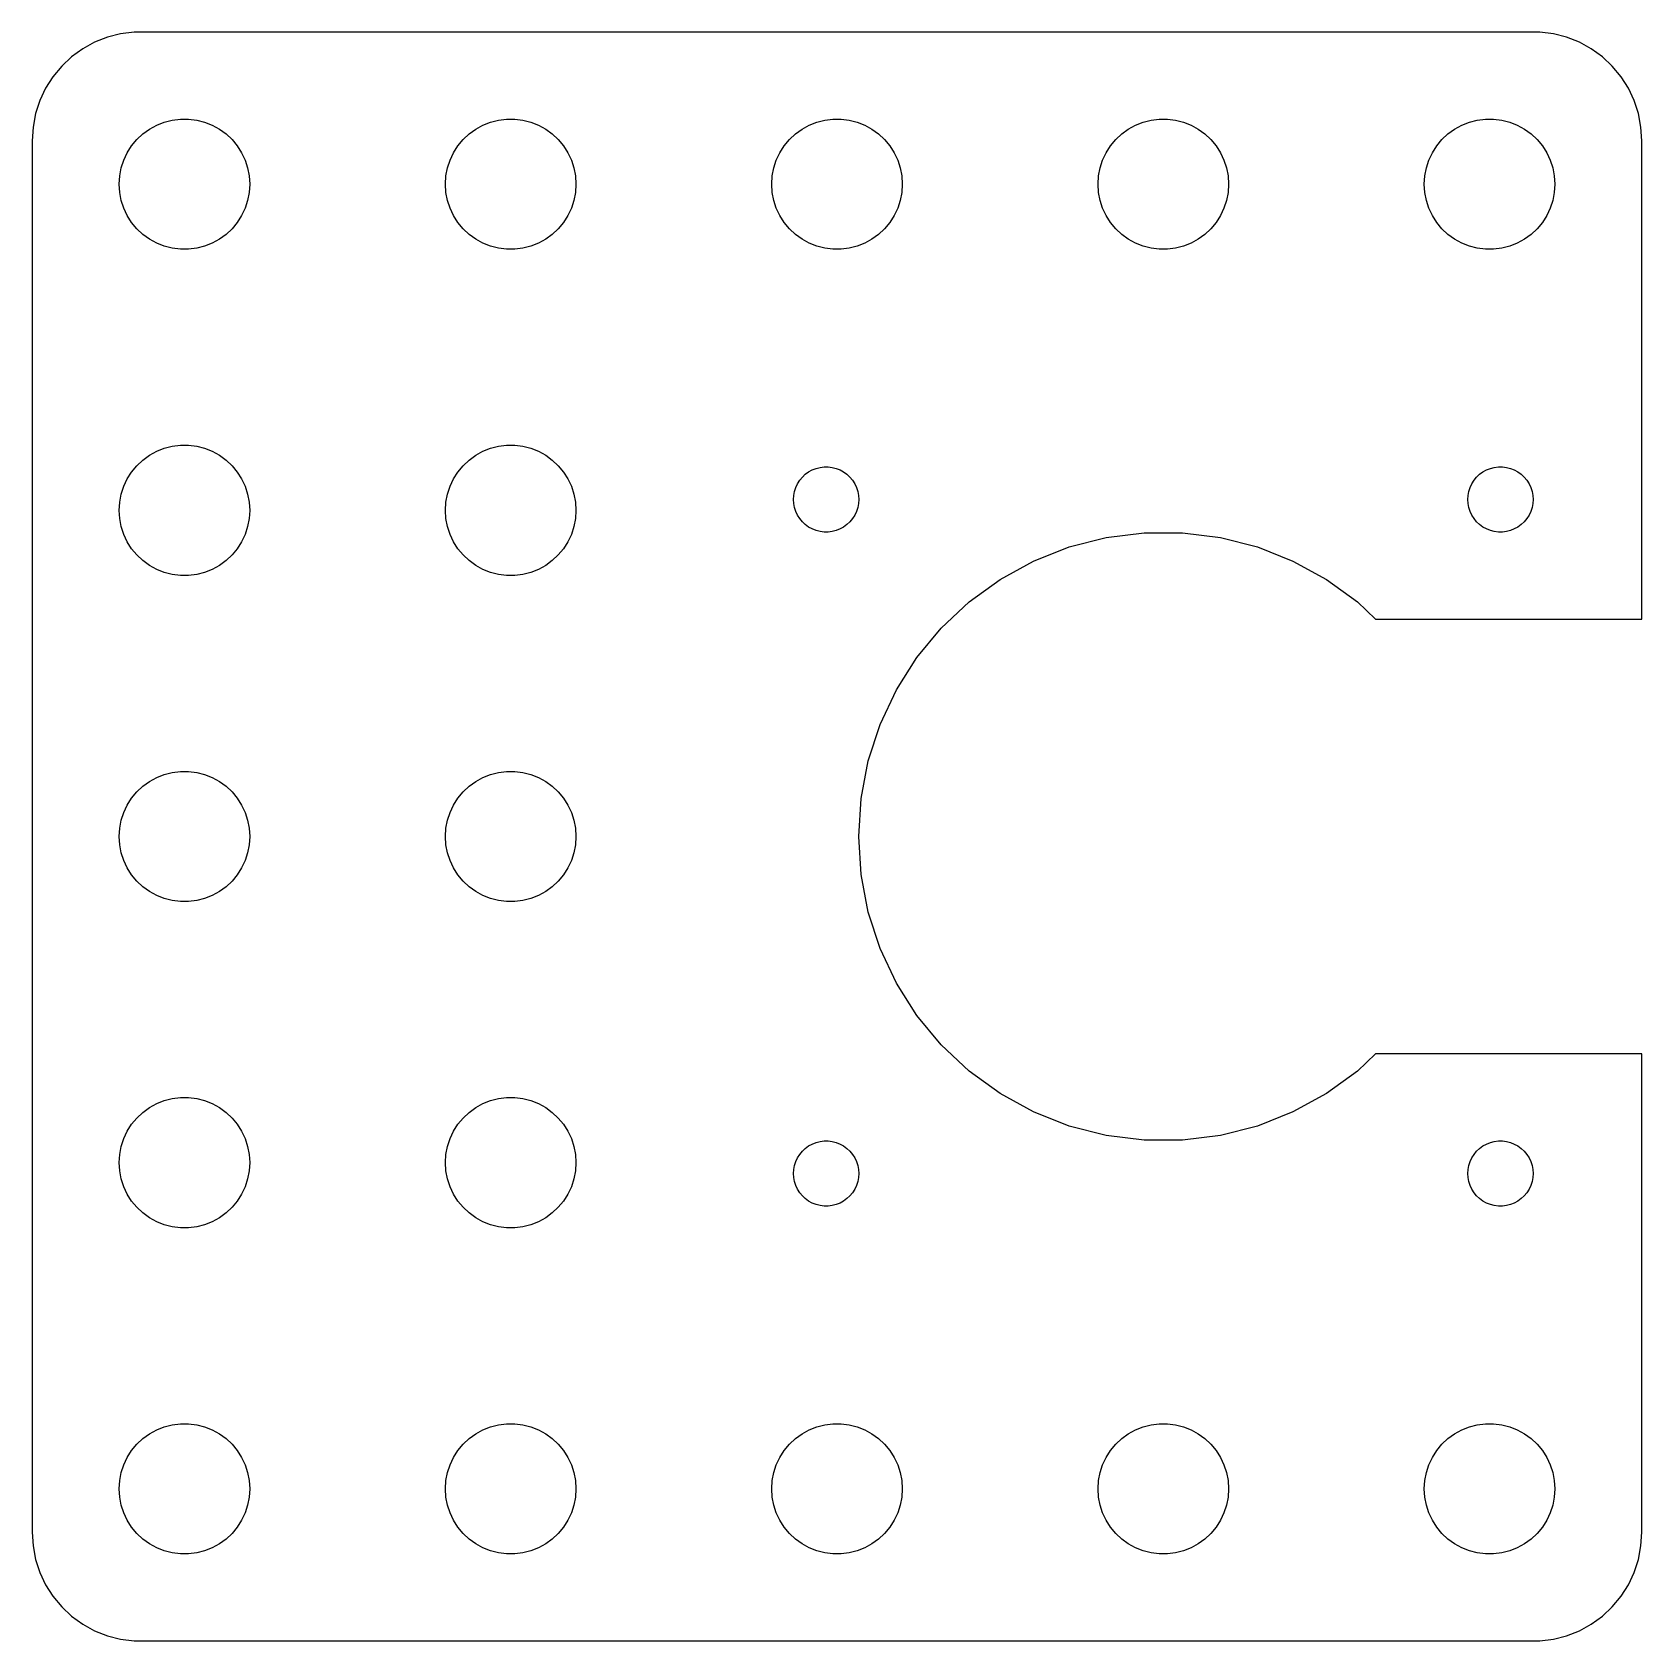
# Model space of a CAD drawing. Header units: metres. Extents: x -52 to 22, y 47 to 121.
import ezdxf

# ---------------------------------------------------------------- set-up
doc = ezdxf.new("R2010")
doc.units = ezdxf.units.M

msp = doc.modelspace()

# ---------------------------------------------------------------- linework, layer by layer
for p, q in [((-48.5451, 120.755), (-49.1289, 120.524)), ((-47.9369, 120.911), (-48.5451, 120.755)), ((-47.3139, 120.99), (-47.9369, 120.911)), ((17.3139, 120.99), (-47.3139, 120.99)), ((17.9369, 120.911), (17.3139, 120.99)), ((18.5451, 120.755), (17.9369, 120.911)), ((19.1289, 120.524), (18.5451, 120.755)), ((-49.6791, 120.222), (-50.1871, 119.853)), ((-49.1289, 120.524), (-49.6791, 120.222)), ((19.6791, 120.222), (19.1289, 120.524)), ((20.1871, 119.853), (19.6791, 120.222)), ((-50.6448, 119.423), (-51.0451, 118.939)), ((-50.1871, 119.853), (-50.6448, 119.423)), ((20.6448, 119.423), (20.1871, 119.853)), ((21.0451, 118.939), (20.6448, 119.423)), ((-51.3815, 118.409), (-51.6489, 117.841)), ((-51.0451, 118.939), (-51.3815, 118.409)), ((21.3815, 118.409), (21.0451, 118.939)), ((21.6489, 117.841), (21.3815, 118.409)), ((-51.6489, 117.841), (-51.8429, 117.243)), ((21.8429, 117.243), (21.6489, 117.841)), ((-51.8429, 117.243), (-51.9606, 116.627)), ((-45.927, 116.853), (-45.5621, 116.947)), ((-45.5621, 116.947), (-45.1884, 116.994)), ((-45.1884, 116.994), (-44.8116, 116.994)), ((-44.8116, 116.994), (-44.4379, 116.947)), ((-44.4379, 116.947), (-44.0729, 116.853)), ((-30.927, 116.853), (-30.5621, 116.947)), ((-30.5621, 116.947), (-30.1884, 116.994)), ((-30.1884, 116.994), (-29.8116, 116.994)), ((-29.8116, 116.994), (-29.4379, 116.947)), ((-29.4379, 116.947), (-29.0729, 116.853)), ((-15.927, 116.853), (-15.5621, 116.947)), ((-15.5621, 116.947), (-15.1884, 116.994)), ((-15.1884, 116.994), (-14.8116, 116.994)), ((-14.8116, 116.994), (-14.4379, 116.947)), ((-14.4379, 116.947), (-14.0729, 116.853)), ((-0.92705, 116.853), (-0.56213, 116.947)), ((-0.56213, 116.947), (-0.18837, 116.994)), ((-0.18837, 116.994), (0.18837, 116.994)), ((0.18837, 116.994), (0.56213, 116.947)), ((0.56213, 116.947), (0.92705, 116.853)), ((14.0729, 116.853), (14.4379, 116.947)), ((14.4379, 116.947), (14.8116, 116.994)), ((14.8116, 116.994), (15.1884, 116.994)), ((15.1884, 116.994), (15.5621, 116.947)), ((15.5621, 116.947), (15.927, 116.853)), ((21.9606, 116.627), (21.8429, 117.243)), ((-51.9606, 116.627), (-52, 116)), ((-47.1869, 116.054), (-46.9123, 116.312)), ((-46.9123, 116.312), (-46.6075, 116.533)), ((-46.6075, 116.533), (-46.2773, 116.714)), ((-46.2773, 116.714), (-45.927, 116.853)), ((-44.0729, 116.853), (-43.7227, 116.714)), ((-43.7227, 116.714), (-43.3925, 116.533)), ((-43.3925, 116.533), (-43.0877, 116.312)), ((-43.0877, 116.312), (-42.8131, 116.054)), ((-32.1869, 116.054), (-31.9123, 116.312)), ((-31.9123, 116.312), (-31.6075, 116.533)), ((-31.6075, 116.533), (-31.2773, 116.714)), ((-31.2773, 116.714), (-30.927, 116.853)), ((-29.0729, 116.853), (-28.7227, 116.714)), ((-28.7227, 116.714), (-28.3925, 116.533)), ((-28.3925, 116.533), (-28.0877, 116.312)), ((-28.0877, 116.312), (-27.8131, 116.054)), ((-17.1869, 116.054), (-16.9123, 116.312)), ((-16.9123, 116.312), (-16.6075, 116.533)), ((-16.6075, 116.533), (-16.2773, 116.714)), ((-16.2773, 116.714), (-15.927, 116.853)), ((-14.0729, 116.853), (-13.7227, 116.714)), ((-13.7227, 116.714), (-13.3925, 116.533)), ((-13.3925, 116.533), (-13.0877, 116.312)), ((-13.0877, 116.312), (-12.8131, 116.054)), ((-2.1869, 116.054), (-1.91226, 116.312)), ((-1.91226, 116.312), (-1.60747, 116.533)), ((-1.60747, 116.533), (-1.27733, 116.714)), ((-1.27733, 116.714), (-0.92705, 116.853)), ((0.92705, 116.853), (1.27733, 116.714)), ((1.27733, 116.714), (1.60747, 116.533)), ((1.60747, 116.533), (1.91226, 116.312)), ((1.91226, 116.312), (2.1869, 116.054)), ((12.8131, 116.054), (13.0877, 116.312)), ((13.0877, 116.312), (13.3925, 116.533)), ((13.3925, 116.533), (13.7227, 116.714)), ((13.7227, 116.714), (14.0729, 116.853)), ((15.927, 116.853), (16.2773, 116.714)), ((16.2773, 116.714), (16.6075, 116.533)), ((16.6075, 116.533), (16.9123, 116.312)), ((16.9123, 116.312), (17.1869, 116.054)), ((22, 116), (21.9606, 116.627)), ((-52, 116), (-52, 52)), ((-47.7893, 115.104), (-47.6289, 115.445)), ((-47.6289, 115.445), (-47.427, 115.763)), ((-47.427, 115.763), (-47.1869, 116.054)), ((-42.8131, 116.054), (-42.5729, 115.763)), ((-42.5729, 115.763), (-42.3711, 115.445)), ((-42.3711, 115.445), (-42.2107, 115.104)), ((-32.7893, 115.104), (-32.6289, 115.445)), ((-32.6289, 115.445), (-32.427, 115.763)), ((-32.427, 115.763), (-32.1869, 116.054)), ((-27.8131, 116.054), (-27.5729, 115.763)), ((-27.5729, 115.763), (-27.3711, 115.445)), ((-27.3711, 115.445), (-27.2107, 115.104)), ((-17.7893, 115.104), (-17.6289, 115.445)), ((-17.6289, 115.445), (-17.427, 115.763)), ((-17.427, 115.763), (-17.1869, 116.054)), ((-12.8131, 116.054), (-12.5729, 115.763)), ((-12.5729, 115.763), (-12.3711, 115.445)), ((-12.3711, 115.445), (-12.2107, 115.104)), ((-2.78932, 115.104), (-2.62891, 115.445)), ((-2.62891, 115.445), (-2.42705, 115.763)), ((-2.42705, 115.763), (-2.1869, 116.054)), ((2.1869, 116.054), (2.42705, 115.763)), ((2.42705, 115.763), (2.62891, 115.445)), ((2.62891, 115.445), (2.78932, 115.104)), ((12.2107, 115.104), (12.3711, 115.445)), ((12.3711, 115.445), (12.5729, 115.763)), ((12.5729, 115.763), (12.8131, 116.054)), ((17.1869, 116.054), (17.427, 115.763)), ((17.427, 115.763), (17.6289, 115.445)), ((17.6289, 115.445), (17.7893, 115.104)), ((22, 94), (22, 116)), ((-47.9763, 114.376), (-47.9057, 114.746)), ((-47.9057, 114.746), (-47.7893, 115.104)), ((-42.2107, 115.104), (-42.0942, 114.746)), ((-42.0942, 114.746), (-42.0237, 114.376)), ((-32.9763, 114.376), (-32.9057, 114.746)), ((-32.9057, 114.746), (-32.7893, 115.104)), ((-27.2107, 115.104), (-27.0942, 114.746)), ((-27.0942, 114.746), (-27.0237, 114.376)), ((-17.9763, 114.376), (-17.9057, 114.746)), ((-17.9057, 114.746), (-17.7893, 115.104)), ((-12.2107, 115.104), (-12.0942, 114.746)), ((-12.0942, 114.746), (-12.0237, 114.376)), ((-2.97633, 114.376), (-2.90575, 114.746)), ((-2.90575, 114.746), (-2.78932, 115.104)), ((2.78932, 115.104), (2.90575, 114.746)), ((2.90575, 114.746), (2.97633, 114.376)), ((12.0237, 114.376), (12.0942, 114.746)), ((12.0942, 114.746), (12.2107, 115.104)), ((17.7893, 115.104), (17.9057, 114.746)), ((17.9057, 114.746), (17.9763, 114.376)), ((-48, 114), (-47.9763, 114.376)), ((-47.9763, 113.624), (-48, 114)), ((-42.0237, 114.376), (-42, 114)), ((-42, 114), (-42.0237, 113.624)), ((-33, 114), (-32.9763, 114.376)), ((-32.9763, 113.624), (-33, 114)), ((-27.0237, 114.376), (-27, 114)), ((-27, 114), (-27.0237, 113.624)), ((-18, 114), (-17.9763, 114.376)), ((-17.9763, 113.624), (-18, 114)), ((-12.0237, 114.376), (-12, 114)), ((-12, 114), (-12.0237, 113.624)), ((-3, 114), (-2.97633, 114.376)), ((-2.97633, 113.624), (-3, 114)), ((2.97633, 114.376), (3, 114)), ((3, 114), (2.97633, 113.624)), ((12, 114), (12.0237, 114.376)), ((12.0237, 113.624), (12, 114)), ((17.9763, 114.376), (18, 114)), ((18, 114), (17.9763, 113.624)), ((-47.9057, 113.254), (-47.9763, 113.624)), ((-47.7893, 112.896), (-47.9057, 113.254)), ((-42.0942, 113.254), (-42.2107, 112.896)), ((-42.0237, 113.624), (-42.0942, 113.254)), ((-32.9057, 113.254), (-32.9763, 113.624)), ((-32.7893, 112.896), (-32.9057, 113.254)), ((-27.0942, 113.254), (-27.2107, 112.896)), ((-27.0237, 113.624), (-27.0942, 113.254)), ((-17.9057, 113.254), (-17.9763, 113.624)), ((-17.7893, 112.896), (-17.9057, 113.254)), ((-12.0942, 113.254), (-12.2107, 112.896)), ((-12.0237, 113.624), (-12.0942, 113.254)), ((-2.90575, 113.254), (-2.97633, 113.624)), ((-2.78932, 112.896), (-2.90575, 113.254)), ((2.90575, 113.254), (2.78932, 112.896)), ((2.97633, 113.624), (2.90575, 113.254)), ((12.0942, 113.254), (12.0237, 113.624)), ((12.2107, 112.896), (12.0942, 113.254)), ((17.9057, 113.254), (17.7893, 112.896)), ((17.9763, 113.624), (17.9057, 113.254)), ((-47.6289, 112.555), (-47.7893, 112.896)), ((-47.427, 112.237), (-47.6289, 112.555)), ((-42.3711, 112.555), (-42.5729, 112.237)), ((-42.2107, 112.896), (-42.3711, 112.555)), ((-32.6289, 112.555), (-32.7893, 112.896)), ((-32.427, 112.237), (-32.6289, 112.555)), ((-27.3711, 112.555), (-27.5729, 112.237)), ((-27.2107, 112.896), (-27.3711, 112.555)), ((-17.6289, 112.555), (-17.7893, 112.896)), ((-17.427, 112.237), (-17.6289, 112.555)), ((-12.3711, 112.555), (-12.5729, 112.237)), ((-12.2107, 112.896), (-12.3711, 112.555)), ((-2.62891, 112.555), (-2.78932, 112.896)), ((-2.42705, 112.237), (-2.62891, 112.555)), ((2.62891, 112.555), (2.42705, 112.237)), ((2.78932, 112.896), (2.62891, 112.555)), ((12.3711, 112.555), (12.2107, 112.896)), ((12.5729, 112.237), (12.3711, 112.555)), ((17.6289, 112.555), (17.427, 112.237)), ((17.7893, 112.896), (17.6289, 112.555)), ((-47.1869, 111.946), (-47.427, 112.237)), ((-46.9123, 111.688), (-47.1869, 111.946)), ((-42.8131, 111.946), (-43.0877, 111.688)), ((-42.5729, 112.237), (-42.8131, 111.946)), ((-32.1869, 111.946), (-32.427, 112.237)), ((-31.9123, 111.688), (-32.1869, 111.946)), ((-27.8131, 111.946), (-28.0877, 111.688)), ((-27.5729, 112.237), (-27.8131, 111.946)), ((-17.1869, 111.946), (-17.427, 112.237)), ((-16.9123, 111.688), (-17.1869, 111.946)), ((-12.8131, 111.946), (-13.0877, 111.688)), ((-12.5729, 112.237), (-12.8131, 111.946)), ((-2.1869, 111.946), (-2.42705, 112.237)), ((-1.91226, 111.688), (-2.1869, 111.946)), ((2.1869, 111.946), (1.91226, 111.688)), ((2.42705, 112.237), (2.1869, 111.946)), ((12.8131, 111.946), (12.5729, 112.237)), ((13.0877, 111.688), (12.8131, 111.946)), ((17.1869, 111.946), (16.9123, 111.688)), ((17.427, 112.237), (17.1869, 111.946)), ((-46.6075, 111.467), (-46.9123, 111.688)), ((-46.2773, 111.286), (-46.6075, 111.467)), ((-45.927, 111.147), (-46.2773, 111.286)), ((-45.5621, 111.053), (-45.927, 111.147)), ((-45.1884, 111.006), (-45.5621, 111.053)), ((-44.8116, 111.006), (-45.1884, 111.006)), ((-44.4379, 111.053), (-44.8116, 111.006)), ((-44.0729, 111.147), (-44.4379, 111.053)), ((-43.7227, 111.286), (-44.0729, 111.147)), ((-43.3925, 111.467), (-43.7227, 111.286)), ((-43.0877, 111.688), (-43.3925, 111.467)), ((-31.6075, 111.467), (-31.9123, 111.688)), ((-31.2773, 111.286), (-31.6075, 111.467)), ((-30.927, 111.147), (-31.2773, 111.286)), ((-30.5621, 111.053), (-30.927, 111.147)), ((-30.1884, 111.006), (-30.5621, 111.053)), ((-29.8116, 111.006), (-30.1884, 111.006)), ((-29.4379, 111.053), (-29.8116, 111.006)), ((-29.0729, 111.147), (-29.4379, 111.053)), ((-28.7227, 111.286), (-29.0729, 111.147)), ((-28.3925, 111.467), (-28.7227, 111.286)), ((-28.0877, 111.688), (-28.3925, 111.467)), ((-16.6075, 111.467), (-16.9123, 111.688)), ((-16.2773, 111.286), (-16.6075, 111.467)), ((-15.927, 111.147), (-16.2773, 111.286)), ((-15.5621, 111.053), (-15.927, 111.147)), ((-15.1884, 111.006), (-15.5621, 111.053)), ((-14.8116, 111.006), (-15.1884, 111.006)), ((-14.4379, 111.053), (-14.8116, 111.006)), ((-14.0729, 111.147), (-14.4379, 111.053)), ((-13.7227, 111.286), (-14.0729, 111.147)), ((-13.3925, 111.467), (-13.7227, 111.286)), ((-13.0877, 111.688), (-13.3925, 111.467)), ((-1.60747, 111.467), (-1.91226, 111.688)), ((-1.27733, 111.286), (-1.60747, 111.467)), ((-0.92705, 111.147), (-1.27733, 111.286)), ((-0.56213, 111.053), (-0.92705, 111.147)), ((-0.18837, 111.006), (-0.56213, 111.053)), ((0.18837, 111.006), (-0.18837, 111.006)), ((0.56213, 111.053), (0.18837, 111.006)), ((0.92705, 111.147), (0.56213, 111.053)), ((1.27733, 111.286), (0.92705, 111.147)), ((1.60747, 111.467), (1.27733, 111.286)), ((1.91226, 111.688), (1.60747, 111.467)), ((13.3925, 111.467), (13.0877, 111.688)), ((13.7227, 111.286), (13.3925, 111.467)), ((14.0729, 111.147), (13.7227, 111.286)), ((14.4379, 111.053), (14.0729, 111.147)), ((14.8116, 111.006), (14.4379, 111.053)), ((15.1884, 111.006), (14.8116, 111.006)), ((15.5621, 111.053), (15.1884, 111.006)), ((15.927, 111.147), (15.5621, 111.053)), ((16.2773, 111.286), (15.927, 111.147)), ((16.6075, 111.467), (16.2773, 111.286)), ((16.9123, 111.688), (16.6075, 111.467)), ((-46.9123, 101.312), (-46.6075, 101.533)), ((-46.6075, 101.533), (-46.2773, 101.714)), ((-46.2773, 101.714), (-45.927, 101.853)), ((-45.927, 101.853), (-45.5621, 101.947)), ((-45.5621, 101.947), (-45.1884, 101.994)), ((-45.1884, 101.994), (-44.8116, 101.994)), ((-44.8116, 101.994), (-44.4379, 101.947)), ((-44.4379, 101.947), (-44.0729, 101.853)), ((-44.0729, 101.853), (-43.7227, 101.714)), ((-43.7227, 101.714), (-43.3925, 101.533)), ((-43.3925, 101.533), (-43.0877, 101.312)), ((-31.9123, 101.312), (-31.6075, 101.533)), ((-31.6075, 101.533), (-31.2773, 101.714)), ((-31.2773, 101.714), (-30.927, 101.853)), ((-30.927, 101.853), (-30.5621, 101.947)), ((-30.5621, 101.947), (-30.1884, 101.994)), ((-30.1884, 101.994), (-29.8116, 101.994)), ((-29.8116, 101.994), (-29.4379, 101.947)), ((-29.4379, 101.947), (-29.0729, 101.853)), ((-29.0729, 101.853), (-28.7227, 101.714)), ((-28.7227, 101.714), (-28.3925, 101.533)), ((-28.3925, 101.533), (-28.0877, 101.312)), ((-47.6289, 100.445), (-47.427, 100.763)), ((-47.427, 100.763), (-47.1869, 101.054)), ((-47.1869, 101.054), (-46.9123, 101.312)), ((-43.0877, 101.312), (-42.8131, 101.054)), ((-42.8131, 101.054), (-42.5729, 100.763)), ((-42.5729, 100.763), (-42.3711, 100.445)), ((-32.6289, 100.445), (-32.427, 100.763)), ((-32.427, 100.763), (-32.1869, 101.054)), ((-32.1869, 101.054), (-31.9123, 101.312)), ((-28.0877, 101.312), (-27.8131, 101.054)), ((-27.8131, 101.054), (-27.5729, 100.763)), ((-27.5729, 100.763), (-27.3711, 100.445)), ((-16.5934, 100.527), (-16.4561, 100.656)), ((-16.4561, 100.656), (-16.3037, 100.766)), ((-16.3037, 100.766), (-16.1387, 100.857)), ((-16.1387, 100.857), (-15.9635, 100.927)), ((-15.9635, 100.927), (-15.7811, 100.973)), ((-15.7811, 100.973), (-15.5942, 100.997)), ((-15.5942, 100.997), (-15.4058, 100.997)), ((-15.4058, 100.997), (-15.2189, 100.973)), ((-15.2189, 100.973), (-15.0365, 100.927)), ((-15.0365, 100.927), (-14.8613, 100.857)), ((-14.8613, 100.857), (-14.6963, 100.766)), ((-14.6963, 100.766), (-14.5439, 100.656)), ((-14.5439, 100.656), (-14.4065, 100.527)), ((14.4065, 100.527), (14.5439, 100.656)), ((14.5439, 100.656), (14.6963, 100.766)), ((14.6963, 100.766), (14.8613, 100.857)), ((14.8613, 100.857), (15.0365, 100.927)), ((15.0365, 100.927), (15.2189, 100.973)), ((15.2189, 100.973), (15.4058, 100.997)), ((15.4058, 100.997), (15.5942, 100.997)), ((15.5942, 100.997), (15.7811, 100.973)), ((15.7811, 100.973), (15.9635, 100.927)), ((15.9635, 100.927), (16.1387, 100.857)), ((16.1387, 100.857), (16.3037, 100.766)), ((16.3037, 100.766), (16.4561, 100.656)), ((16.4561, 100.656), (16.5934, 100.527)), ((-47.9057, 99.7461), (-47.7893, 100.104)), ((-47.7893, 100.104), (-47.6289, 100.445)), ((-42.3711, 100.445), (-42.2107, 100.104)), ((-42.2107, 100.104), (-42.0942, 99.7461)), ((-32.9057, 99.7461), (-32.7893, 100.104)), ((-32.7893, 100.104), (-32.6289, 100.445)), ((-27.3711, 100.445), (-27.2107, 100.104)), ((-27.2107, 100.104), (-27.0942, 99.7461)), ((-16.9529, 99.873), (-16.8947, 100.052)), ((-16.8947, 100.052), (-16.8145, 100.223)), ((-16.8145, 100.223), (-16.7135, 100.382)), ((-16.7135, 100.382), (-16.5934, 100.527)), ((-14.4065, 100.527), (-14.2865, 100.382)), ((-14.2865, 100.382), (-14.1855, 100.223)), ((-14.1855, 100.223), (-14.1053, 100.052)), ((-14.1053, 100.052), (-14.0471, 99.873)), ((14.0471, 99.873), (14.1053, 100.052)), ((14.1053, 100.052), (14.1855, 100.223)), ((14.1855, 100.223), (14.2865, 100.382)), ((14.2865, 100.382), (14.4065, 100.527)), ((16.5934, 100.527), (16.7135, 100.382)), ((16.7135, 100.382), (16.8145, 100.223)), ((16.8145, 100.223), (16.8947, 100.052)), ((16.8947, 100.052), (16.9529, 99.873)), ((-48, 99), (-47.9763, 99.376)), ((-47.9763, 99.376), (-47.9057, 99.7461)), ((-42.0942, 99.7461), (-42.0237, 99.376)), ((-42.0237, 99.376), (-42, 99)), ((-33, 99), (-32.9763, 99.376)), ((-32.9763, 99.376), (-32.9057, 99.7461)), ((-27.0942, 99.7461), (-27.0237, 99.376)), ((-27.0237, 99.376), (-27, 99)), ((-17, 99.5), (-16.9882, 99.688)), ((-16.9882, 99.312), (-17, 99.5)), ((-16.9882, 99.688), (-16.9529, 99.873)), ((-16.9529, 99.127), (-16.9882, 99.312)), ((-14.0471, 99.873), (-14.0118, 99.688)), ((-14.0118, 99.312), (-14.0471, 99.127)), ((-14.0118, 99.688), (-14, 99.5)), ((-14, 99.5), (-14.0118, 99.312)), ((14, 99.5), (14.0118, 99.688)), ((14.0118, 99.312), (14, 99.5)), ((14.0118, 99.688), (14.0471, 99.873)), ((14.0471, 99.127), (14.0118, 99.312)), ((16.9529, 99.873), (16.9882, 99.688)), ((16.9882, 99.312), (16.9529, 99.127)), ((16.9882, 99.688), (17, 99.5)), ((17, 99.5), (16.9882, 99.312)), ((-47.9763, 98.624), (-48, 99)), ((-47.9057, 98.2539), (-47.9763, 98.624)), ((-42.0237, 98.624), (-42.0942, 98.2539)), ((-42, 99), (-42.0237, 98.624)), ((-32.9763, 98.624), (-33, 99)), ((-32.9057, 98.2539), (-32.9763, 98.624)), ((-27.0237, 98.624), (-27.0942, 98.2539)), ((-27, 99), (-27.0237, 98.624)), ((-16.8947, 98.9478), (-16.9529, 99.127)), ((-16.8145, 98.7774), (-16.8947, 98.9478)), ((-16.7135, 98.6183), (-16.8145, 98.7774)), ((-16.5934, 98.4732), (-16.7135, 98.6183)), ((-16.4561, 98.3442), (-16.5934, 98.4732)), ((-14.4065, 98.4732), (-14.5439, 98.3442)), ((-14.2865, 98.6183), (-14.4065, 98.4732)), ((-14.1855, 98.7774), (-14.2865, 98.6183)), ((-14.1053, 98.9478), (-14.1855, 98.7774)), ((-14.0471, 99.127), (-14.1053, 98.9478)), ((14.1053, 98.9478), (14.0471, 99.127)), ((14.1855, 98.7774), (14.1053, 98.9478)), ((14.2865, 98.6183), (14.1855, 98.7774)), ((14.4065, 98.4732), (14.2865, 98.6183)), ((14.5439, 98.3442), (14.4065, 98.4732)), ((16.5934, 98.4732), (16.4561, 98.3442)), ((16.7135, 98.6183), (16.5934, 98.4732)), ((16.8145, 98.7774), (16.7135, 98.6183)), ((16.8947, 98.9478), (16.8145, 98.7774)), ((16.9529, 99.127), (16.8947, 98.9478)), ((-47.7893, 97.8956), (-47.9057, 98.2539)), ((-47.6289, 97.5547), (-47.7893, 97.8956)), ((-42.2107, 97.8956), (-42.3711, 97.5547)), ((-42.0942, 98.2539), (-42.2107, 97.8956)), ((-32.7893, 97.8956), (-32.9057, 98.2539)), ((-32.6289, 97.5547), (-32.7893, 97.8956)), ((-27.2107, 97.8956), (-27.3711, 97.5547)), ((-27.0942, 98.2539), (-27.2107, 97.8956)), ((-16.3037, 98.2335), (-16.4561, 98.3442)), ((-16.1387, 98.1427), (-16.3037, 98.2335)), ((-15.9635, 98.0734), (-16.1387, 98.1427)), ((-15.7811, 98.0266), (-15.9635, 98.0734)), ((-15.5942, 98.0029), (-15.7811, 98.0266)), ((-15.4058, 98.0029), (-15.5942, 98.0029)), ((-15.2189, 98.0266), (-15.4058, 98.0029)), ((-15.0365, 98.0734), (-15.2189, 98.0266)), ((-14.8613, 98.1427), (-15.0365, 98.0734)), ((-14.6963, 98.2335), (-14.8613, 98.1427)), ((-14.5439, 98.3442), (-14.6963, 98.2335)), ((-4.32623, 97.3148), (-2.62334, 97.752)), ((-2.62334, 97.752), (-0.87906, 97.9724)), ((-0.87906, 97.9724), (0.87906, 97.9724)), ((0.87906, 97.9724), (2.62334, 97.752)), ((2.62334, 97.752), (4.32623, 97.3148)), ((14.6963, 98.2335), (14.5439, 98.3442)), ((14.8613, 98.1427), (14.6963, 98.2335)), ((15.0365, 98.0734), (14.8613, 98.1427)), ((15.2189, 98.0266), (15.0365, 98.0734)), ((15.4058, 98.0029), (15.2189, 98.0266)), ((15.5942, 98.0029), (15.4058, 98.0029)), ((15.7811, 98.0266), (15.5942, 98.0029)), ((15.9635, 98.0734), (15.7811, 98.0266)), ((16.1387, 98.1427), (15.9635, 98.0734)), ((16.3037, 98.2335), (16.1387, 98.1427)), ((16.4561, 98.3442), (16.3037, 98.2335)), ((-47.427, 97.2366), (-47.6289, 97.5547)), ((-47.1869, 96.9464), (-47.427, 97.2366)), ((-46.9123, 96.6884), (-47.1869, 96.9464)), ((-42.8131, 96.9464), (-43.0877, 96.6884)), ((-42.5729, 97.2366), (-42.8131, 96.9464)), ((-42.3711, 97.5547), (-42.5729, 97.2366)), ((-32.427, 97.2366), (-32.6289, 97.5547)), ((-32.1869, 96.9464), (-32.427, 97.2366)), ((-31.9123, 96.6884), (-32.1869, 96.9464)), ((-27.8131, 96.9464), (-28.0877, 96.6884)), ((-27.5729, 97.2366), (-27.8131, 96.9464)), ((-27.3711, 97.5547), (-27.5729, 97.2366)), ((-5.96091, 96.6676), (-4.32623, 97.3148)), ((4.32623, 97.3148), (5.96091, 96.6676)), ((-46.6075, 96.467), (-46.9123, 96.6884)), ((-46.2773, 96.2855), (-46.6075, 96.467)), ((-45.927, 96.1468), (-46.2773, 96.2855)), ((-43.7227, 96.2855), (-44.0729, 96.1468)), ((-43.3925, 96.467), (-43.7227, 96.2855)), ((-43.0877, 96.6884), (-43.3925, 96.467)), ((-31.6075, 96.467), (-31.9123, 96.6884)), ((-31.2773, 96.2855), (-31.6075, 96.467)), ((-30.927, 96.1468), (-31.2773, 96.2855)), ((-28.7227, 96.2855), (-29.0729, 96.1468)), ((-28.3925, 96.467), (-28.7227, 96.2855)), ((-28.0877, 96.6884), (-28.3925, 96.467)), ((-7.50157, 95.8206), (-5.96091, 96.6676)), ((5.96091, 96.6676), (7.50157, 95.8206)), ((-45.5621, 96.0531), (-45.927, 96.1468)), ((-45.1884, 96.0059), (-45.5621, 96.0531)), ((-44.8116, 96.0059), (-45.1884, 96.0059)), ((-44.4379, 96.0531), (-44.8116, 96.0059)), ((-44.0729, 96.1468), (-44.4379, 96.0531)), ((-30.5621, 96.0531), (-30.927, 96.1468)), ((-30.1884, 96.0059), (-30.5621, 96.0531)), ((-29.8116, 96.0059), (-30.1884, 96.0059)), ((-29.4379, 96.0531), (-29.8116, 96.0059)), ((-29.0729, 96.1468), (-29.4379, 96.0531)), ((-8.92393, 94.7872), (-7.50157, 95.8206)), ((7.50157, 95.8206), (8.92393, 94.7872)), ((-10.2056, 93.5836), (-8.92393, 94.7872)), ((8.92393, 94.7872), (9.76219, 94)), ((9.76219, 94), (22, 94)), ((-11.3262, 92.229), (-10.2056, 93.5836)), ((-12.2683, 90.7445), (-11.3262, 92.229)), ((-13.0169, 89.1537), (-12.2683, 90.7445)), ((-13.5602, 87.4816), (-13.0169, 89.1537)), ((-13.8896, 85.7547), (-13.5602, 87.4816)), ((-46.6075, 86.533), (-46.2773, 86.7145)), ((-46.2773, 86.7145), (-45.927, 86.8532)), ((-45.927, 86.8532), (-45.5621, 86.9469)), ((-45.5621, 86.9469), (-45.1884, 86.9941)), ((-45.1884, 86.9941), (-44.8116, 86.9941)), ((-44.8116, 86.9941), (-44.4379, 86.9469)), ((-44.4379, 86.9469), (-44.0729, 86.8532)), ((-44.0729, 86.8532), (-43.7227, 86.7145)), ((-43.7227, 86.7145), (-43.3925, 86.533)), ((-31.6075, 86.533), (-31.2773, 86.7145)), ((-31.2773, 86.7145), (-30.927, 86.8532)), ((-30.927, 86.8532), (-30.5621, 86.9469)), ((-30.5621, 86.9469), (-30.1884, 86.9941)), ((-30.1884, 86.9941), (-29.8116, 86.9941)), ((-29.8116, 86.9941), (-29.4379, 86.9469)), ((-29.4379, 86.9469), (-29.0729, 86.8532)), ((-29.0729, 86.8532), (-28.7227, 86.7145)), ((-28.7227, 86.7145), (-28.3925, 86.533)), ((-47.427, 85.7634), (-47.1869, 86.0536)), ((-47.1869, 86.0536), (-46.9123, 86.3115)), ((-46.9123, 86.3115), (-46.6075, 86.533)), ((-43.3925, 86.533), (-43.0877, 86.3115)), ((-43.0877, 86.3115), (-42.8131, 86.0536)), ((-42.8131, 86.0536), (-42.5729, 85.7634)), ((-32.427, 85.7634), (-32.1869, 86.0536)), ((-32.1869, 86.0536), (-31.9123, 86.3115)), ((-31.9123, 86.3115), (-31.6075, 86.533)), ((-28.3925, 86.533), (-28.0877, 86.3115)), ((-28.0877, 86.3115), (-27.8131, 86.0536)), ((-27.8131, 86.0536), (-27.5729, 85.7634)), ((-47.9057, 84.7461), (-47.7893, 85.1044)), ((-47.7893, 85.1044), (-47.6289, 85.4453)), ((-47.6289, 85.4453), (-47.427, 85.7634)), ((-42.5729, 85.7634), (-42.3711, 85.4453)), ((-42.3711, 85.4453), (-42.2107, 85.1044)), ((-42.2107, 85.1044), (-42.0942, 84.7461)), ((-32.9057, 84.7461), (-32.7893, 85.1044)), ((-32.7893, 85.1044), (-32.6289, 85.4453)), ((-32.6289, 85.4453), (-32.427, 85.7634)), ((-27.5729, 85.7634), (-27.3711, 85.4453)), ((-27.3711, 85.4453), (-27.2107, 85.1044)), ((-27.2107, 85.1044), (-27.0942, 84.7461)), ((-14, 84), (-13.8896, 85.7547)), ((-48, 84), (-47.9763, 84.376)), ((-47.9763, 84.376), (-47.9057, 84.7461)), ((-42.0942, 84.7461), (-42.0237, 84.376)), ((-42.0237, 84.376), (-42, 84)), ((-33, 84), (-32.9763, 84.376)), ((-32.9763, 84.376), (-32.9057, 84.7461)), ((-27.0942, 84.7461), (-27.0237, 84.376)), ((-27.0237, 84.376), (-27, 84)), ((-47.9763, 83.624), (-48, 84)), ((-47.9057, 83.2539), (-47.9763, 83.624)), ((-42.0237, 83.624), (-42.0942, 83.2539)), ((-42, 84), (-42.0237, 83.624)), ((-32.9763, 83.624), (-33, 84)), ((-32.9057, 83.2539), (-32.9763, 83.624)), ((-27.0237, 83.624), (-27.0942, 83.2539)), ((-27, 84), (-27.0237, 83.624)), ((-13.8896, 82.2453), (-14, 84)), ((-47.7893, 82.8956), (-47.9057, 83.2539)), ((-47.6289, 82.5547), (-47.7893, 82.8956)), ((-42.2107, 82.8956), (-42.3711, 82.5547)), ((-42.0942, 83.2539), (-42.2107, 82.8956)), ((-32.7893, 82.8956), (-32.9057, 83.2539)), ((-32.6289, 82.5547), (-32.7893, 82.8956)), ((-27.2107, 82.8956), (-27.3711, 82.5547)), ((-27.0942, 83.2539), (-27.2107, 82.8956)), ((-47.427, 82.2366), (-47.6289, 82.5547)), ((-47.1869, 81.9464), (-47.427, 82.2366)), ((-42.5729, 82.2366), (-42.8131, 81.9464)), ((-42.3711, 82.5547), (-42.5729, 82.2366)), ((-32.427, 82.2366), (-32.6289, 82.5547)), ((-32.1869, 81.9464), (-32.427, 82.2366)), ((-27.5729, 82.2366), (-27.8131, 81.9464)), ((-27.3711, 82.5547), (-27.5729, 82.2366)), ((-13.5602, 80.5184), (-13.8896, 82.2453)), ((-46.9123, 81.6885), (-47.1869, 81.9464)), ((-46.6075, 81.467), (-46.9123, 81.6885)), ((-46.2773, 81.2855), (-46.6075, 81.467)), ((-43.3925, 81.467), (-43.7227, 81.2855)), ((-43.0877, 81.6885), (-43.3925, 81.467)), ((-42.8131, 81.9464), (-43.0877, 81.6885)), ((-31.9123, 81.6885), (-32.1869, 81.9464)), ((-31.6075, 81.467), (-31.9123, 81.6885)), ((-31.2773, 81.2855), (-31.6075, 81.467)), ((-28.3925, 81.467), (-28.7227, 81.2855)), ((-28.0877, 81.6885), (-28.3925, 81.467)), ((-27.8131, 81.9464), (-28.0877, 81.6885)), ((-45.927, 81.1468), (-46.2773, 81.2855)), ((-45.5621, 81.0531), (-45.927, 81.1468)), ((-45.1884, 81.0059), (-45.5621, 81.0531)), ((-44.8116, 81.0059), (-45.1884, 81.0059)), ((-44.4379, 81.0531), (-44.8116, 81.0059)), ((-44.0729, 81.1468), (-44.4379, 81.0531)), ((-43.7227, 81.2855), (-44.0729, 81.1468)), ((-30.927, 81.1468), (-31.2773, 81.2855)), ((-30.5621, 81.0531), (-30.927, 81.1468)), ((-30.1884, 81.0059), (-30.5621, 81.0531)), ((-29.8116, 81.0059), (-30.1884, 81.0059)), ((-29.4379, 81.0531), (-29.8116, 81.0059)), ((-29.0729, 81.1468), (-29.4379, 81.0531)), ((-28.7227, 81.2855), (-29.0729, 81.1468)), ((-13.0169, 78.8463), (-13.5602, 80.5184)), ((-12.2683, 77.2555), (-13.0169, 78.8463)), ((-11.3262, 75.771), (-12.2683, 77.2555)), ((-10.2056, 74.4164), (-11.3262, 75.771)), ((-8.92393, 73.2128), (-10.2056, 74.4164)), ((9.76219, 74), (8.92393, 73.2128)), ((22, 74), (9.76219, 74)), ((22, 52), (22, 74)), ((-7.50157, 72.1794), (-8.92393, 73.2128)), ((8.92393, 73.2128), (7.50157, 72.1794)), ((-46.2773, 71.7145), (-45.927, 71.8532)), ((-45.927, 71.8532), (-45.5621, 71.9469)), ((-45.5621, 71.9469), (-45.1884, 71.9941)), ((-45.1884, 71.9941), (-44.8116, 71.9941)), ((-44.8116, 71.9941), (-44.4379, 71.9469)), ((-44.4379, 71.9469), (-44.0729, 71.8532)), ((-44.0729, 71.8532), (-43.7227, 71.7145)), ((-31.2773, 71.7145), (-30.927, 71.8532)), ((-30.927, 71.8532), (-30.5621, 71.9469)), ((-30.5621, 71.9469), (-30.1884, 71.9941)), ((-30.1884, 71.9941), (-29.8116, 71.9941)), ((-29.8116, 71.9941), (-29.4379, 71.9469)), ((-29.4379, 71.9469), (-29.0729, 71.8532)), ((-29.0729, 71.8532), (-28.7227, 71.7145)), ((-5.96091, 71.3324), (-7.50157, 72.1794)), ((7.50157, 72.1794), (5.96091, 71.3324)), ((-47.427, 70.7634), (-47.1869, 71.0536)), ((-47.1869, 71.0536), (-46.9123, 71.3116)), ((-46.9123, 71.3116), (-46.6075, 71.533)), ((-46.6075, 71.533), (-46.2773, 71.7145)), ((-43.7227, 71.7145), (-43.3925, 71.533)), ((-43.3925, 71.533), (-43.0877, 71.3116)), ((-43.0877, 71.3116), (-42.8131, 71.0536)), ((-42.8131, 71.0536), (-42.5729, 70.7634)), ((-32.427, 70.7634), (-32.1869, 71.0536)), ((-32.1869, 71.0536), (-31.9123, 71.3116)), ((-31.9123, 71.3116), (-31.6075, 71.533)), ((-31.6075, 71.533), (-31.2773, 71.7145)), ((-28.7227, 71.7145), (-28.3925, 71.533)), ((-28.3925, 71.533), (-28.0877, 71.3116)), ((-28.0877, 71.3116), (-27.8131, 71.0536)), ((-27.8131, 71.0536), (-27.5729, 70.7634)), ((-4.32623, 70.6852), (-5.96091, 71.3324)), ((5.96091, 71.3324), (4.32623, 70.6852)), ((-47.7893, 70.1044), (-47.6289, 70.4453)), ((-47.6289, 70.4453), (-47.427, 70.7634)), ((-42.5729, 70.7634), (-42.3711, 70.4453)), ((-42.3711, 70.4453), (-42.2107, 70.1044)), ((-32.7893, 70.1044), (-32.6289, 70.4453)), ((-32.6289, 70.4453), (-32.427, 70.7634)), ((-27.5729, 70.7634), (-27.3711, 70.4453)), ((-27.3711, 70.4453), (-27.2107, 70.1044)), ((-2.62334, 70.248), (-4.32623, 70.6852)), ((4.32623, 70.6852), (2.62334, 70.248)), ((-47.9763, 69.376), (-47.9057, 69.7461)), ((-47.9057, 69.7461), (-47.7893, 70.1044)), ((-42.2107, 70.1044), (-42.0942, 69.7461)), ((-42.0942, 69.7461), (-42.0237, 69.376)), ((-32.9763, 69.376), (-32.9057, 69.7461)), ((-32.9057, 69.7461), (-32.7893, 70.1044)), ((-27.2107, 70.1044), (-27.0942, 69.7461)), ((-27.0942, 69.7461), (-27.0237, 69.376)), ((-16.5934, 69.5268), (-16.4561, 69.6558)), ((-16.4561, 69.6558), (-16.3037, 69.7665)), ((-16.3037, 69.7665), (-16.1387, 69.8573)), ((-16.1387, 69.8573), (-15.9635, 69.9266)), ((-15.9635, 69.9266), (-15.7811, 69.9734)), ((-15.7811, 69.9734), (-15.5942, 69.9971)), ((-15.5942, 69.9971), (-15.4058, 69.9971)), ((-15.4058, 69.9971), (-15.2189, 69.9734)), ((-15.2189, 69.9734), (-15.0365, 69.9266)), ((-15.0365, 69.9266), (-14.8613, 69.8573)), ((-14.8613, 69.8573), (-14.6963, 69.7665)), ((-14.6963, 69.7665), (-14.5439, 69.6558)), ((-14.5439, 69.6558), (-14.4065, 69.5268)), ((-0.87906, 70.0276), (-2.62334, 70.248)), ((0.87906, 70.0276), (-0.87906, 70.0276)), ((2.62334, 70.248), (0.87906, 70.0276)), ((14.4065, 69.5268), (14.5439, 69.6558)), ((14.5439, 69.6558), (14.6963, 69.7665)), ((14.6963, 69.7665), (14.8613, 69.8573)), ((14.8613, 69.8573), (15.0365, 69.9266)), ((15.0365, 69.9266), (15.2189, 69.9734)), ((15.2189, 69.9734), (15.4058, 69.9971)), ((15.4058, 69.9971), (15.5942, 69.9971)), ((15.5942, 69.9971), (15.7811, 69.9734)), ((15.7811, 69.9734), (15.9635, 69.9266)), ((15.9635, 69.9266), (16.1387, 69.8573)), ((16.1387, 69.8573), (16.3037, 69.7665)), ((16.3037, 69.7665), (16.4561, 69.6558)), ((16.4561, 69.6558), (16.5934, 69.5268)), ((-48, 69), (-47.9763, 69.376)), ((-47.9763, 68.624), (-48, 69)), ((-42.0237, 69.376), (-42, 69)), ((-42, 69), (-42.0237, 68.624)), ((-33, 69), (-32.9763, 69.376)), ((-32.9763, 68.624), (-33, 69)), ((-27.0237, 69.376), (-27, 69)), ((-27, 69), (-27.0237, 68.624)), ((-16.9882, 68.688), (-16.9529, 68.873)), ((-16.9529, 68.873), (-16.8947, 69.0522)), ((-16.8947, 69.0522), (-16.8145, 69.2226)), ((-16.8145, 69.2226), (-16.7135, 69.3817)), ((-16.7135, 69.3817), (-16.5934, 69.5268)), ((-14.4065, 69.5268), (-14.2865, 69.3817)), ((-14.2865, 69.3817), (-14.1855, 69.2226)), ((-14.1855, 69.2226), (-14.1053, 69.0522)), ((-14.1053, 69.0522), (-14.0471, 68.873)), ((-14.0471, 68.873), (-14.0118, 68.688)), ((14.0118, 68.688), (14.0471, 68.873)), ((14.0471, 68.873), (14.1053, 69.0522)), ((14.1053, 69.0522), (14.1855, 69.2226)), ((14.1855, 69.2226), (14.2865, 69.3817)), ((14.2865, 69.3817), (14.4065, 69.5268)), ((16.5934, 69.5268), (16.7135, 69.3817)), ((16.7135, 69.3817), (16.8145, 69.2226)), ((16.8145, 69.2226), (16.8947, 69.0522)), ((16.8947, 69.0522), (16.9529, 68.873)), ((16.9529, 68.873), (16.9882, 68.688)), ((-47.9057, 68.2539), (-47.9763, 68.624)), ((-47.7893, 67.8956), (-47.9057, 68.2539)), ((-42.0942, 68.2539), (-42.2107, 67.8956)), ((-42.0237, 68.624), (-42.0942, 68.2539)), ((-32.9057, 68.2539), (-32.9763, 68.624)), ((-32.7893, 67.8956), (-32.9057, 68.2539)), ((-27.0942, 68.2539), (-27.2107, 67.8956)), ((-27.0237, 68.624), (-27.0942, 68.2539)), ((-17, 68.5), (-16.9882, 68.688)), ((-16.9882, 68.312), (-17, 68.5)), ((-16.9529, 68.127), (-16.9882, 68.312)), ((-16.8947, 67.9478), (-16.9529, 68.127)), ((-14.0471, 68.127), (-14.1053, 67.9478)), ((-14.0118, 68.312), (-14.0471, 68.127)), ((-14.0118, 68.688), (-14, 68.5)), ((-14, 68.5), (-14.0118, 68.312)), ((14, 68.5), (14.0118, 68.688)), ((14.0118, 68.312), (14, 68.5)), ((14.0471, 68.127), (14.0118, 68.312)), ((14.1053, 67.9478), (14.0471, 68.127)), ((16.9529, 68.127), (16.8947, 67.9478)), ((16.9882, 68.312), (16.9529, 68.127)), ((16.9882, 68.688), (17, 68.5)), ((17, 68.5), (16.9882, 68.312)), ((-47.6289, 67.5547), (-47.7893, 67.8956)), ((-47.427, 67.2366), (-47.6289, 67.5547)), ((-42.3711, 67.5547), (-42.5729, 67.2366)), ((-42.2107, 67.8956), (-42.3711, 67.5547)), ((-32.6289, 67.5547), (-32.7893, 67.8956)), ((-32.427, 67.2366), (-32.6289, 67.5547)), ((-27.3711, 67.5547), (-27.5729, 67.2366)), ((-27.2107, 67.8956), (-27.3711, 67.5547)), ((-16.8145, 67.7774), (-16.8947, 67.9478)), ((-16.7135, 67.6183), (-16.8145, 67.7774)), ((-16.5934, 67.4732), (-16.7135, 67.6183)), ((-16.4561, 67.3442), (-16.5934, 67.4732)), ((-16.3037, 67.2335), (-16.4561, 67.3442)), ((-14.5439, 67.3442), (-14.6963, 67.2335)), ((-14.4065, 67.4732), (-14.5439, 67.3442)), ((-14.2865, 67.6183), (-14.4065, 67.4732)), ((-14.1855, 67.7774), (-14.2865, 67.6183)), ((-14.1053, 67.9478), (-14.1855, 67.7774)), ((14.1855, 67.7774), (14.1053, 67.9478)), ((14.2865, 67.6183), (14.1855, 67.7774)), ((14.4065, 67.4732), (14.2865, 67.6183)), ((14.5439, 67.3442), (14.4065, 67.4732)), ((14.6963, 67.2335), (14.5439, 67.3442)), ((16.4561, 67.3442), (16.3037, 67.2335)), ((16.5934, 67.4732), (16.4561, 67.3442)), ((16.7135, 67.6183), (16.5934, 67.4732)), ((16.8145, 67.7774), (16.7135, 67.6183)), ((16.8947, 67.9478), (16.8145, 67.7774)), ((-47.1869, 66.9464), (-47.427, 67.2366)), ((-46.9123, 66.6885), (-47.1869, 66.9464)), ((-46.6075, 66.467), (-46.9123, 66.6885)), ((-43.0877, 66.6885), (-43.3925, 66.467)), ((-42.8131, 66.9464), (-43.0877, 66.6885)), ((-42.5729, 67.2366), (-42.8131, 66.9464)), ((-32.1869, 66.9464), (-32.427, 67.2366)), ((-31.9123, 66.6885), (-32.1869, 66.9464)), ((-31.6075, 66.467), (-31.9123, 66.6885)), ((-28.0877, 66.6885), (-28.3925, 66.467)), ((-27.8131, 66.9464), (-28.0877, 66.6885)), ((-27.5729, 67.2366), (-27.8131, 66.9464)), ((-16.1387, 67.1428), (-16.3037, 67.2335)), ((-15.9635, 67.0734), (-16.1387, 67.1428)), ((-15.7811, 67.0266), (-15.9635, 67.0734)), ((-15.5942, 67.003), (-15.7811, 67.0266)), ((-15.4058, 67.003), (-15.5942, 67.003)), ((-15.2189, 67.0266), (-15.4058, 67.003)), ((-15.0365, 67.0734), (-15.2189, 67.0266)), ((-14.8613, 67.1428), (-15.0365, 67.0734)), ((-14.6963, 67.2335), (-14.8613, 67.1428)), ((14.8613, 67.1428), (14.6963, 67.2335)), ((15.0365, 67.0734), (14.8613, 67.1428)), ((15.2189, 67.0266), (15.0365, 67.0734)), ((15.4058, 67.003), (15.2189, 67.0266)), ((15.5942, 67.003), (15.4058, 67.003)), ((15.7811, 67.0266), (15.5942, 67.003)), ((15.9635, 67.0734), (15.7811, 67.0266)), ((16.1387, 67.1428), (15.9635, 67.0734)), ((16.3037, 67.2335), (16.1387, 67.1428)), ((-46.2773, 66.2855), (-46.6075, 66.467)), ((-45.927, 66.1468), (-46.2773, 66.2855)), ((-45.5621, 66.0531), (-45.927, 66.1468)), ((-45.1884, 66.0059), (-45.5621, 66.0531)), ((-44.8116, 66.0059), (-45.1884, 66.0059)), ((-44.4379, 66.0531), (-44.8116, 66.0059)), ((-44.0729, 66.1468), (-44.4379, 66.0531)), ((-43.7227, 66.2855), (-44.0729, 66.1468)), ((-43.3925, 66.467), (-43.7227, 66.2855)), ((-31.2773, 66.2855), (-31.6075, 66.467)), ((-30.927, 66.1468), (-31.2773, 66.2855)), ((-30.5621, 66.0531), (-30.927, 66.1468)), ((-30.1884, 66.0059), (-30.5621, 66.0531)), ((-29.8116, 66.0059), (-30.1884, 66.0059)), ((-29.4379, 66.0531), (-29.8116, 66.0059)), ((-29.0729, 66.1468), (-29.4379, 66.0531)), ((-28.7227, 66.2855), (-29.0729, 66.1468)), ((-28.3925, 66.467), (-28.7227, 66.2855)), ((-45.5621, 56.9469), (-45.1884, 56.9941)), ((-45.1884, 56.9941), (-44.8116, 56.9941)), ((-44.8116, 56.9941), (-44.4379, 56.9469)), ((-30.5621, 56.9469), (-30.1884, 56.9941)), ((-30.1884, 56.9941), (-29.8116, 56.9941)), ((-29.8116, 56.9941), (-29.4379, 56.9469)), ((-15.5621, 56.9469), (-15.1884, 56.9941)), ((-15.1884, 56.9941), (-14.8116, 56.9941)), ((-14.8116, 56.9941), (-14.4379, 56.9469)), ((-0.56213, 56.9469), (-0.18837, 56.9941)), ((-0.18837, 56.9941), (0.18837, 56.9941)), ((0.18837, 56.9941), (0.56213, 56.9469)), ((14.4379, 56.9469), (14.8116, 56.9941)), ((14.8116, 56.9941), (15.1884, 56.9941)), ((15.1884, 56.9941), (15.5621, 56.9469)), ((-47.1869, 56.0536), (-46.9123, 56.3116)), ((-46.9123, 56.3116), (-46.6075, 56.533)), ((-46.6075, 56.533), (-46.2773, 56.7145)), ((-46.2773, 56.7145), (-45.927, 56.8532)), ((-45.927, 56.8532), (-45.5621, 56.9469)), ((-44.4379, 56.9469), (-44.0729, 56.8532)), ((-44.0729, 56.8532), (-43.7227, 56.7145)), ((-43.7227, 56.7145), (-43.3925, 56.533)), ((-43.3925, 56.533), (-43.0877, 56.3116)), ((-43.0877, 56.3116), (-42.8131, 56.0536)), ((-32.1869, 56.0536), (-31.9123, 56.3116)), ((-31.9123, 56.3116), (-31.6075, 56.533)), ((-31.6075, 56.533), (-31.2773, 56.7145)), ((-31.2773, 56.7145), (-30.927, 56.8532)), ((-30.927, 56.8532), (-30.5621, 56.9469)), ((-29.4379, 56.9469), (-29.0729, 56.8532)), ((-29.0729, 56.8532), (-28.7227, 56.7145)), ((-28.7227, 56.7145), (-28.3925, 56.533)), ((-28.3925, 56.533), (-28.0877, 56.3116)), ((-28.0877, 56.3116), (-27.8131, 56.0536)), ((-17.1869, 56.0536), (-16.9123, 56.3116)), ((-16.9123, 56.3116), (-16.6075, 56.533)), ((-16.6075, 56.533), (-16.2773, 56.7145)), ((-16.2773, 56.7145), (-15.927, 56.8532)), ((-15.927, 56.8532), (-15.5621, 56.9469)), ((-14.4379, 56.9469), (-14.0729, 56.8532)), ((-14.0729, 56.8532), (-13.7227, 56.7145)), ((-13.7227, 56.7145), (-13.3925, 56.533)), ((-13.3925, 56.533), (-13.0877, 56.3116)), ((-13.0877, 56.3116), (-12.8131, 56.0536)), ((-2.1869, 56.0536), (-1.91226, 56.3116)), ((-1.91226, 56.3116), (-1.60747, 56.533)), ((-1.60747, 56.533), (-1.27733, 56.7145)), ((-1.27733, 56.7145), (-0.92705, 56.8532)), ((-0.92705, 56.8532), (-0.56213, 56.9469)), ((0.56213, 56.9469), (0.92705, 56.8532)), ((0.92705, 56.8532), (1.27733, 56.7145)), ((1.27733, 56.7145), (1.60747, 56.533)), ((1.60747, 56.533), (1.91226, 56.3116)), ((1.91226, 56.3116), (2.1869, 56.0536)), ((12.8131, 56.0536), (13.0877, 56.3116)), ((13.0877, 56.3116), (13.3925, 56.533)), ((13.3925, 56.533), (13.7227, 56.7145)), ((13.7227, 56.7145), (14.0729, 56.8532)), ((14.0729, 56.8532), (14.4379, 56.9469)), ((15.5621, 56.9469), (15.927, 56.8532)), ((15.927, 56.8532), (16.2773, 56.7145)), ((16.2773, 56.7145), (16.6075, 56.533)), ((16.6075, 56.533), (16.9123, 56.3116)), ((16.9123, 56.3116), (17.1869, 56.0536)), ((-47.6289, 55.4453), (-47.427, 55.7634)), ((-47.427, 55.7634), (-47.1869, 56.0536)), ((-42.8131, 56.0536), (-42.5729, 55.7634)), ((-42.5729, 55.7634), (-42.3711, 55.4453)), ((-32.6289, 55.4453), (-32.427, 55.7634)), ((-32.427, 55.7634), (-32.1869, 56.0536)), ((-27.8131, 56.0536), (-27.5729, 55.7634)), ((-27.5729, 55.7634), (-27.3711, 55.4453)), ((-17.6289, 55.4453), (-17.427, 55.7634)), ((-17.427, 55.7634), (-17.1869, 56.0536)), ((-12.8131, 56.0536), (-12.5729, 55.7634)), ((-12.5729, 55.7634), (-12.3711, 55.4453)), ((-2.62891, 55.4453), (-2.42705, 55.7634)), ((-2.42705, 55.7634), (-2.1869, 56.0536)), ((2.1869, 56.0536), (2.42705, 55.7634)), ((2.42705, 55.7634), (2.62891, 55.4453)), ((12.3711, 55.4453), (12.5729, 55.7634)), ((12.5729, 55.7634), (12.8131, 56.0536)), ((17.1869, 56.0536), (17.427, 55.7634)), ((17.427, 55.7634), (17.6289, 55.4453)), ((-47.9057, 54.7461), (-47.7893, 55.1044)), ((-47.7893, 55.1044), (-47.6289, 55.4453)), ((-42.3711, 55.4453), (-42.2107, 55.1044)), ((-42.2107, 55.1044), (-42.0942, 54.7461)), ((-32.9057, 54.7461), (-32.7893, 55.1044)), ((-32.7893, 55.1044), (-32.6289, 55.4453)), ((-27.3711, 55.4453), (-27.2107, 55.1044)), ((-27.2107, 55.1044), (-27.0942, 54.7461)), ((-17.9057, 54.7461), (-17.7893, 55.1044)), ((-17.7893, 55.1044), (-17.6289, 55.4453)), ((-12.3711, 55.4453), (-12.2107, 55.1044)), ((-12.2107, 55.1044), (-12.0942, 54.7461)), ((-2.90575, 54.7461), (-2.78932, 55.1044)), ((-2.78932, 55.1044), (-2.62891, 55.4453)), ((2.62891, 55.4453), (2.78932, 55.1044)), ((2.78932, 55.1044), (2.90575, 54.7461)), ((12.0942, 54.7461), (12.2107, 55.1044)), ((12.2107, 55.1044), (12.3711, 55.4453)), ((17.6289, 55.4453), (17.7893, 55.1044)), ((17.7893, 55.1044), (17.9057, 54.7461)), ((-48, 54), (-47.9763, 54.376)), ((-47.9763, 54.376), (-47.9057, 54.7461)), ((-42.0942, 54.7461), (-42.0237, 54.376)), ((-42.0237, 54.376), (-42, 54)), ((-33, 54), (-32.9763, 54.376)), ((-32.9763, 54.376), (-32.9057, 54.7461)), ((-27.0942, 54.7461), (-27.0237, 54.376)), ((-27.0237, 54.376), (-27, 54)), ((-18, 54), (-17.9763, 54.376)), ((-17.9763, 54.376), (-17.9057, 54.7461)), ((-12.0942, 54.7461), (-12.0237, 54.376)), ((-12.0237, 54.376), (-12, 54)), ((-3, 54), (-2.97633, 54.376)), ((-2.97633, 54.376), (-2.90575, 54.7461)), ((2.90575, 54.7461), (2.97633, 54.376)), ((2.97633, 54.376), (3, 54)), ((12, 54), (12.0237, 54.376)), ((12.0237, 54.376), (12.0942, 54.7461)), ((17.9057, 54.7461), (17.9763, 54.376)), ((17.9763, 54.376), (18, 54)), ((-47.9763, 53.624), (-48, 54)), ((-47.9057, 53.2539), (-47.9763, 53.624)), ((-42.0237, 53.624), (-42.0942, 53.2539)), ((-42, 54), (-42.0237, 53.624)), ((-32.9763, 53.624), (-33, 54)), ((-32.9057, 53.2539), (-32.9763, 53.624)), ((-27.0237, 53.624), (-27.0942, 53.2539)), ((-27, 54), (-27.0237, 53.624)), ((-17.9763, 53.624), (-18, 54)), ((-17.9057, 53.2539), (-17.9763, 53.624)), ((-12.0237, 53.624), (-12.0942, 53.2539)), ((-12, 54), (-12.0237, 53.624)), ((-2.97633, 53.624), (-3, 54)), ((-2.90575, 53.2539), (-2.97633, 53.624)), ((2.97633, 53.624), (2.90575, 53.2539)), ((3, 54), (2.97633, 53.624)), ((12.0237, 53.624), (12, 54)), ((12.0942, 53.2539), (12.0237, 53.624)), ((17.9763, 53.624), (17.9057, 53.2539)), ((18, 54), (17.9763, 53.624)), ((-47.7893, 52.8956), (-47.9057, 53.2539)), ((-47.6289, 52.5547), (-47.7893, 52.8956)), ((-47.427, 52.2366), (-47.6289, 52.5547)), ((-42.3711, 52.5547), (-42.5729, 52.2366)), ((-42.2107, 52.8956), (-42.3711, 52.5547)), ((-42.0942, 53.2539), (-42.2107, 52.8956)), ((-32.7893, 52.8956), (-32.9057, 53.2539)), ((-32.6289, 52.5547), (-32.7893, 52.8956)), ((-32.427, 52.2366), (-32.6289, 52.5547)), ((-27.3711, 52.5547), (-27.5729, 52.2366)), ((-27.2107, 52.8956), (-27.3711, 52.5547)), ((-27.0942, 53.2539), (-27.2107, 52.8956)), ((-17.7893, 52.8956), (-17.9057, 53.2539)), ((-17.6289, 52.5547), (-17.7893, 52.8956)), ((-17.427, 52.2366), (-17.6289, 52.5547)), ((-12.3711, 52.5547), (-12.5729, 52.2366)), ((-12.2107, 52.8956), (-12.3711, 52.5547)), ((-12.0942, 53.2539), (-12.2107, 52.8956)), ((-2.78932, 52.8956), (-2.90575, 53.2539)), ((-2.62891, 52.5547), (-2.78932, 52.8956)), ((-2.42705, 52.2366), (-2.62891, 52.5547)), ((2.62891, 52.5547), (2.42705, 52.2366)), ((2.78932, 52.8956), (2.62891, 52.5547)), ((2.90575, 53.2539), (2.78932, 52.8956)), ((12.2107, 52.8956), (12.0942, 53.2539)), ((12.3711, 52.5547), (12.2107, 52.8956)), ((12.5729, 52.2366), (12.3711, 52.5547)), ((17.6289, 52.5547), (17.427, 52.2366)), ((17.7893, 52.8956), (17.6289, 52.5547)), ((17.9057, 53.2539), (17.7893, 52.8956)), ((-52, 52), (-51.9606, 51.3733)), ((-47.1869, 51.9464), (-47.427, 52.2366)), ((-46.9123, 51.6885), (-47.1869, 51.9464)), ((-42.8131, 51.9464), (-43.0877, 51.6885)), ((-42.5729, 52.2366), (-42.8131, 51.9464)), ((-32.1869, 51.9464), (-32.427, 52.2366)), ((-31.9123, 51.6885), (-32.1869, 51.9464)), ((-27.8131, 51.9464), (-28.0877, 51.6885)), ((-27.5729, 52.2366), (-27.8131, 51.9464)), ((-17.1869, 51.9464), (-17.427, 52.2366)), ((-16.9123, 51.6885), (-17.1869, 51.9464)), ((-12.8131, 51.9464), (-13.0877, 51.6885)), ((-12.5729, 52.2366), (-12.8131, 51.9464)), ((-2.1869, 51.9464), (-2.42705, 52.2366)), ((-1.91226, 51.6885), (-2.1869, 51.9464)), ((2.1869, 51.9464), (1.91226, 51.6885)), ((2.42705, 52.2366), (2.1869, 51.9464)), ((12.8131, 51.9464), (12.5729, 52.2366)), ((13.0877, 51.6885), (12.8131, 51.9464)), ((17.1869, 51.9464), (16.9123, 51.6885)), ((17.427, 52.2366), (17.1869, 51.9464)), ((21.9606, 51.3733), (22, 52)), ((-51.9606, 51.3733), (-51.8429, 50.7566)), ((-46.6075, 51.467), (-46.9123, 51.6885)), ((-46.2773, 51.2855), (-46.6075, 51.467)), ((-45.927, 51.1468), (-46.2773, 51.2855)), ((-45.5621, 51.0531), (-45.927, 51.1468)), ((-44.0729, 51.1468), (-44.4379, 51.0531)), ((-43.7227, 51.2855), (-44.0729, 51.1468)), ((-43.3925, 51.467), (-43.7227, 51.2855)), ((-43.0877, 51.6885), (-43.3925, 51.467)), ((-31.6075, 51.467), (-31.9123, 51.6885)), ((-31.2773, 51.2855), (-31.6075, 51.467)), ((-30.927, 51.1468), (-31.2773, 51.2855)), ((-30.5621, 51.0531), (-30.927, 51.1468)), ((-29.0729, 51.1468), (-29.4379, 51.0531)), ((-28.7227, 51.2855), (-29.0729, 51.1468)), ((-28.3925, 51.467), (-28.7227, 51.2855)), ((-28.0877, 51.6885), (-28.3925, 51.467)), ((-16.6075, 51.467), (-16.9123, 51.6885)), ((-16.2773, 51.2855), (-16.6075, 51.467)), ((-15.927, 51.1468), (-16.2773, 51.2855)), ((-15.5621, 51.0531), (-15.927, 51.1468)), ((-14.0729, 51.1468), (-14.4379, 51.0531)), ((-13.7227, 51.2855), (-14.0729, 51.1468)), ((-13.3925, 51.467), (-13.7227, 51.2855)), ((-13.0877, 51.6885), (-13.3925, 51.467)), ((-1.60747, 51.467), (-1.91226, 51.6885)), ((-1.27733, 51.2855), (-1.60747, 51.467)), ((-0.92705, 51.1468), (-1.27733, 51.2855)), ((-0.56213, 51.0531), (-0.92705, 51.1468)), ((0.92705, 51.1468), (0.56213, 51.0531)), ((1.27733, 51.2855), (0.92705, 51.1468)), ((1.60747, 51.467), (1.27733, 51.2855)), ((1.91226, 51.6885), (1.60747, 51.467)), ((13.3925, 51.467), (13.0877, 51.6885)), ((13.7227, 51.2855), (13.3925, 51.467)), ((14.0729, 51.1468), (13.7227, 51.2855)), ((14.4379, 51.0531), (14.0729, 51.1468)), ((15.927, 51.1468), (15.5621, 51.0531)), ((16.2773, 51.2855), (15.927, 51.1468)), ((16.6075, 51.467), (16.2773, 51.2855)), ((16.9123, 51.6885), (16.6075, 51.467)), ((21.8429, 50.7566), (21.9606, 51.3733)), ((-51.8429, 50.7566), (-51.6489, 50.1594)), ((-45.1884, 51.0059), (-45.5621, 51.0531)), ((-44.8116, 51.0059), (-45.1884, 51.0059)), ((-44.4379, 51.0531), (-44.8116, 51.0059)), ((-30.1884, 51.0059), (-30.5621, 51.0531)), ((-29.8116, 51.0059), (-30.1884, 51.0059)), ((-29.4379, 51.0531), (-29.8116, 51.0059)), ((-15.1884, 51.0059), (-15.5621, 51.0531)), ((-14.8116, 51.0059), (-15.1884, 51.0059)), ((-14.4379, 51.0531), (-14.8116, 51.0059)), ((-0.18837, 51.0059), (-0.56213, 51.0531)), ((0.18837, 51.0059), (-0.18837, 51.0059)), ((0.56213, 51.0531), (0.18837, 51.0059)), ((14.8116, 51.0059), (14.4379, 51.0531)), ((15.1884, 51.0059), (14.8116, 51.0059)), ((15.5621, 51.0531), (15.1884, 51.0059)), ((21.6489, 50.1594), (21.8429, 50.7566)), ((-51.6489, 50.1594), (-51.3815, 49.5912)), ((-51.3815, 49.5912), (-51.0451, 49.0611)), ((21.0451, 49.0611), (21.3815, 49.5912)), ((21.3815, 49.5912), (21.6489, 50.1594)), ((-51.0451, 49.0611), (-50.6448, 48.5773)), ((20.6448, 48.5773), (21.0451, 49.0611)), ((-50.6448, 48.5773), (-50.1871, 48.1474)), ((-50.1871, 48.1474), (-49.6791, 47.7784)), ((19.6791, 47.7784), (20.1871, 48.1474)), ((20.1871, 48.1474), (20.6448, 48.5773)), ((-49.6791, 47.7784), (-49.1289, 47.4759)), ((-49.1289, 47.4759), (-48.5451, 47.2447)), ((18.5451, 47.2447), (19.1289, 47.4759)), ((19.1289, 47.4759), (19.6791, 47.7784)), ((-48.5451, 47.2447), (-47.9369, 47.0886)), ((-47.9369, 47.0886), (-47.3139, 47.0099)), ((-47.3139, 47.0099), (17.3139, 47.0099)), ((17.3139, 47.0099), (17.9369, 47.0886)), ((17.9369, 47.0886), (18.5451, 47.2447))]:
    msp.add_line(p, q)

doc.saveas('drawing.dxf')
